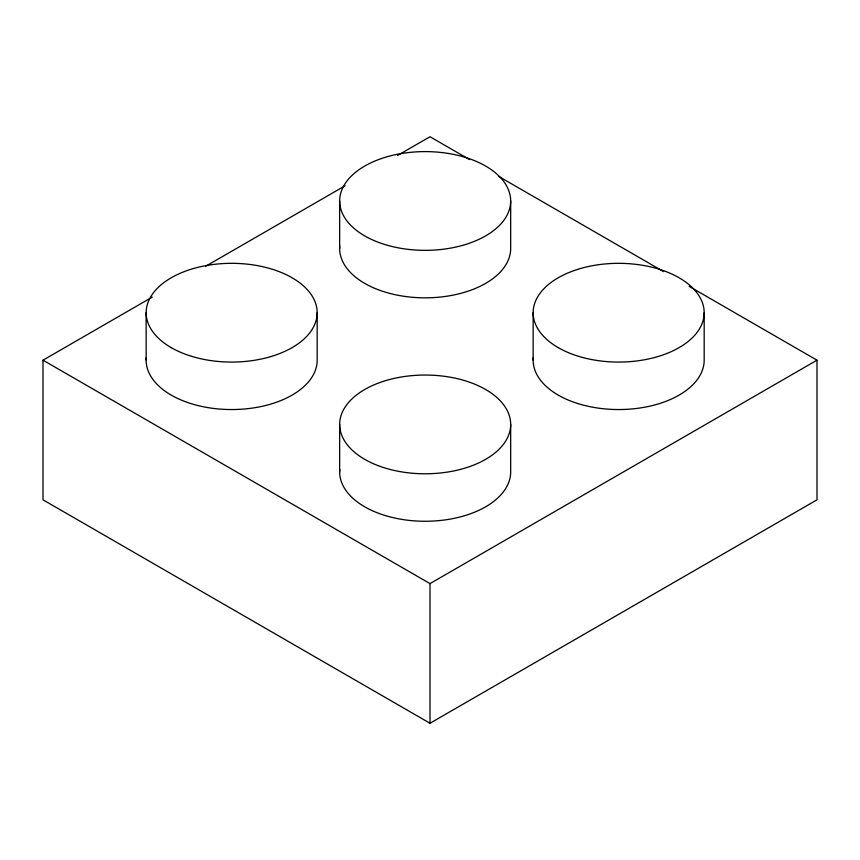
<?xml version="1.0" encoding="UTF-8"?>
<svg xmlns="http://www.w3.org/2000/svg" width="860" height="860" viewBox="0 0 860 860"><rect width="100%" height="100%" fill="white"/><g stroke="black" fill="none" stroke-linecap="round" stroke-linejoin="round"><path stroke-width="1.29" d="M689.161 286.369L817 360.179L817 499.821L430 723.26L43 499.821L43 360.179L152.242 297.108M205.701 266.245L345.161 185.728M397.46 155.531L430 136.74L469.517 159.562M43 360.179L430 583.607L817 360.179M498.563 176.332L663.597 271.609M704.179 312.696L704.179 360.179A85.516 49.375 0 0 1 616.437 409.532A85.516 49.375 0 0 1 533.264 357.61M533.146 312.696L533.146 360.179M510.679 200.982A85.516 49.375 0 0 1 382.41 243.735A85.516 49.375 0 0 1 382.41 158.219A85.516 49.375 0 0 1 510.679 200.982L510.679 248.465A85.516 49.375 0 0 1 422.937 297.818A85.516 49.375 0 0 1 339.764 245.895M510.679 424.41A85.516 49.375 0 0 1 382.41 467.173A85.516 49.375 0 0 1 382.41 381.657A85.516 49.375 0 0 1 510.679 424.41L510.679 471.893A85.516 49.375 0 0 1 422.937 521.246A85.516 49.375 0 0 1 339.764 469.323M430 583.607L430 723.26M339.646 200.982L339.646 248.465M339.646 424.41L339.646 471.893M317.179 312.696L317.179 360.179A85.516 49.375 0 0 1 229.437 409.532A85.516 49.375 0 0 1 146.264 357.61M146.146 312.696L146.146 360.179M171.194 347.612A85.516 49.375 0 0 0 314.265 325.478A85.516 49.375 0 0 0 209.528 265.009A85.516 49.375 0 0 0 171.194 347.612M558.194 347.612A85.516 49.375 0 0 0 701.265 325.478A85.516 49.375 0 0 0 596.528 265.009A85.516 49.375 0 0 0 558.194 347.612"/></g></svg>
